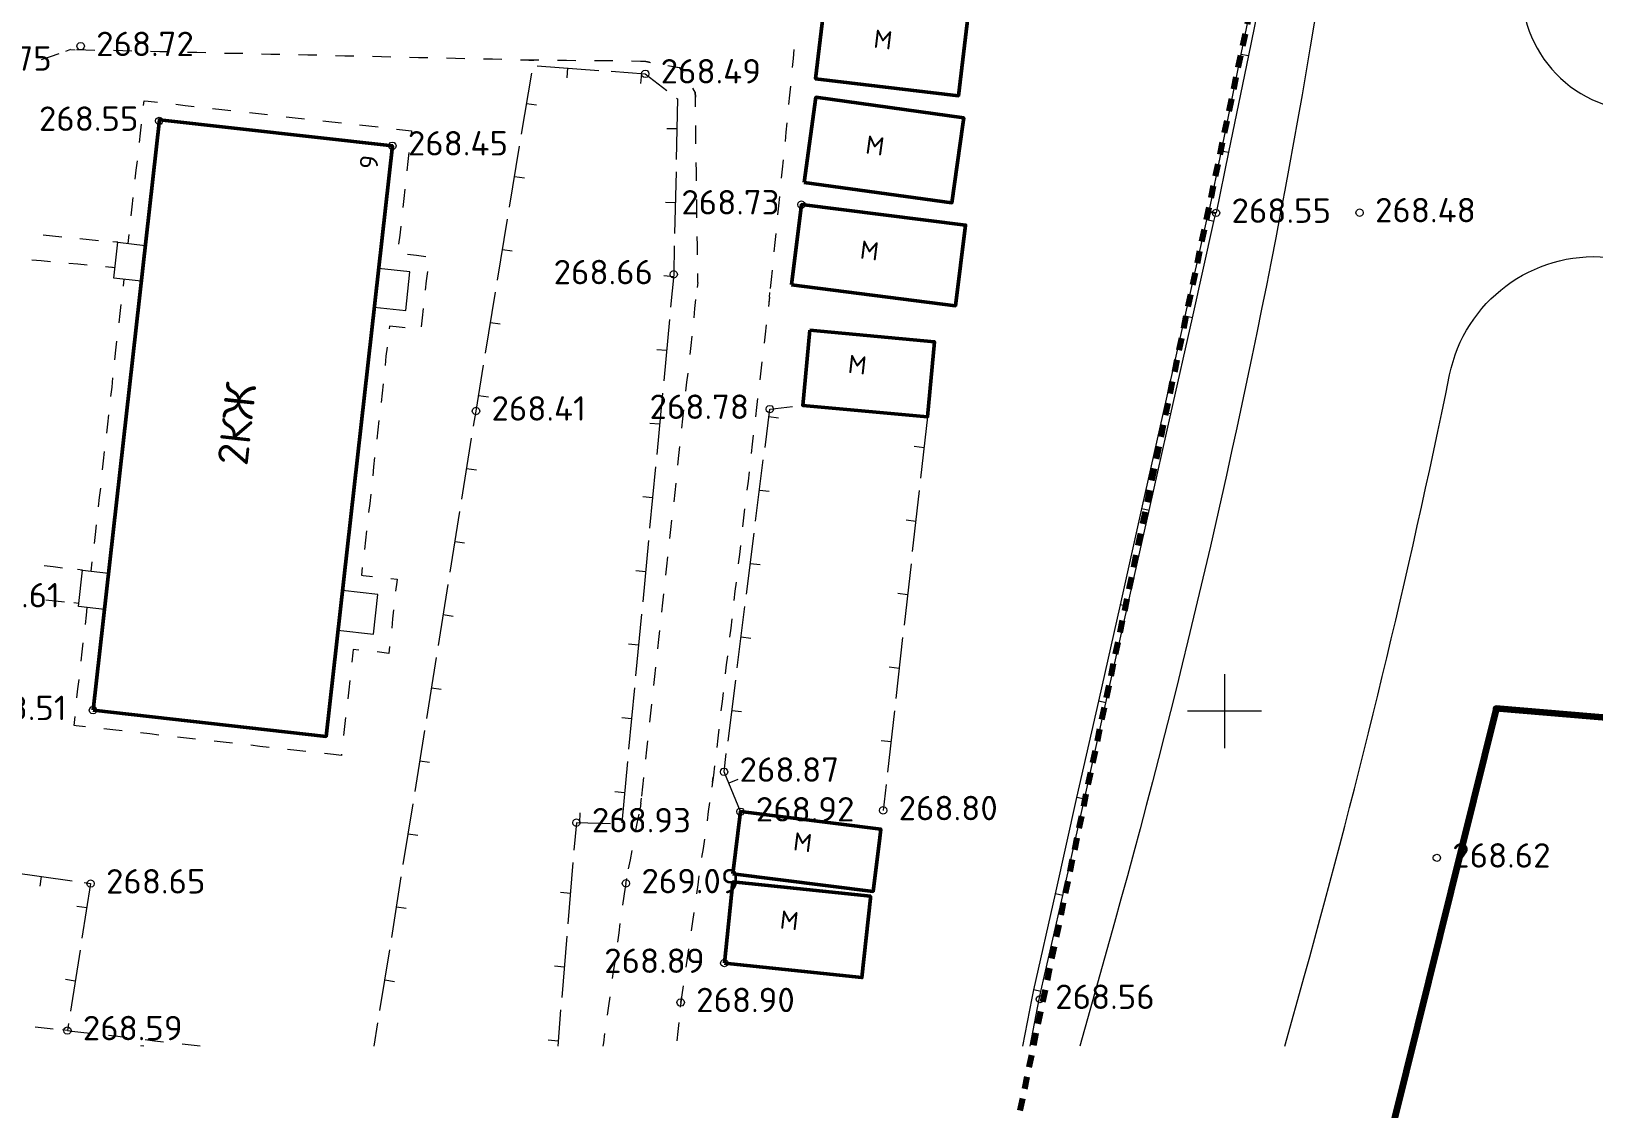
# Model space of a CAD drawing. Header units: millimetres. Extents: x -1422098 to 159246, y 52914 to 701814.
# Drawn here: x -512559 to -449199, y 221027 to 264710 of the extents above; entities that cross this region are included whole.
import ezdxf

# ---------------------------------------------------------------- set-up
doc = ezdxf.new("R2010")
doc.units = ezdxf.units.MM
doc.header["$MEASUREMENT"] = 0
doc.linetypes.add('Невидимая (1_500)', pattern=[900, 500, -400])
for name, color, linetype in [('! Будiвлi', 7, 'Continuous'), ('! Будівлі.доповнення', 7, 'Continuous'), ('! Вiдмiтки', 7, 'Continuous'), ('! ГП.Лінії Дороги', 7, 'Continuous'), ('! ГП.Споруди', 7, 'Continuous'), ('! Дороги', 7, 'Continuous'), ('! Засічки Координатні', 7, 'Continuous'), ('! МЕЖА', 7, 'Continuous'), ('! Огорожi', 7, 'Continuous')]:
    doc.layers.add(name, color=color, linetype=linetype)
doc.styles.add('СГЕНЕРИР_СТИЛЬ_1', font='ARIALUNI.TTF')

msp = doc.modelspace()

# ---------------------------------------------------------------- linework, layer by layer
at = {"layer": '! Будiвлi', "color": 250, "linetype": 'Continuous', "lineweight": 50, "true_color": 0x444444, "flags": 128}
for points in [[(-474544, 265604), (-480334, 266294), (-480754, 262784), (-474964, 262094)], [(-481214, 258584), (-480744, 262034), (-474744, 261194), (-474784, 260934), (-475224, 257754)], [(-510054, 237184), (-507364, 261124), (-497914, 260064), (-500604, 236124)], [(-481734, 254424), (-481324, 257684), (-474674, 256854), (-475084, 253584)], [(-480994, 252594), (-481274, 249544), (-476214, 249084), (-475934, 252124)], [(-484114, 230544), (-483804, 233074), (-478114, 232364), (-478154, 232014), (-478424, 229834)], [(-484454, 226934), (-484104, 230224), (-478534, 229644), (-478534, 229564), (-478874, 226344)]]:
    msp.add_lwpolyline(points, close=True, dxfattribs=at)
at = {"layer": '! Будівлі.доповнення', "color": 250, "linetype": 'Continuous', "lineweight": 20, "true_color": 0x444444, "flags": 128}
for points in [[(-507944, 256024), (-508104, 254584), (-509214, 254704), (-509054, 256154)], [(-498474, 255094), (-498654, 253524), (-497374, 253384), (-497204, 254954)], [(-509424, 242744), (-509594, 241264), (-510644, 241384), (-510484, 242864)], [(-499934, 242034), (-500124, 240424), (-498684, 240264), (-498504, 241874)]]:
    msp.add_lwpolyline(points, close=True, dxfattribs=at)
msp.add_lwpolyline([(-507995, 223561), (-508114, 223574), (-508115, 223561)], dxfattribs=at)
at = {"layer": '! Вiдмiтки', "color": 250, "linetype": 'Continuous', "lineweight": 13, "true_color": 0x444444, "flags": 128}
for points in [[(-510554, 264254), (-510484, 264234), (-510424, 264184), (-510404, 264104), (-510424, 264034), (-510484, 263974), (-510554, 263954), (-510634, 263974), (-510684, 264034), (-510704, 264104), (-510684, 264184), (-510634, 264234)], [(-487664, 263134), (-487584, 263114), (-487534, 263054), (-487514, 262984), (-487534, 262904), (-487584, 262854), (-487664, 262834), (-487734, 262854), (-487794, 262904), (-487814, 262984), (-487794, 263054), (-487734, 263114)], [(-507374, 261224), (-507294, 261204), (-507244, 261154), (-507224, 261074), (-507244, 261004), (-507294, 260944), (-507374, 260924), (-507444, 260944), (-507504, 261004), (-507524, 261074), (-507504, 261154), (-507444, 261204)], [(-497914, 260214), (-497844, 260194), (-497784, 260134), (-497764, 260064), (-497784, 259984), (-497844, 259934), (-497914, 259914), (-497994, 259934), (-498044, 259984), (-498064, 260064), (-498044, 260134), (-497994, 260194)], [(-481324, 257834), (-481254, 257814), (-481194, 257754), (-481174, 257684), (-481194, 257604), (-481254, 257554), (-481324, 257534), (-481404, 257554), (-481454, 257604), (-481474, 257684), (-481454, 257754), (-481404, 257814)], [(-464514, 257494), (-464444, 257464), (-464384, 257414), (-464364, 257344), (-464384, 257264), (-464444, 257214), (-464514, 257194), (-464594, 257214), (-464644, 257264), (-464664, 257344), (-464644, 257414), (-464594, 257464)], [(-458694, 257504), (-458614, 257484), (-458564, 257434), (-458544, 257354), (-458564, 257284), (-458614, 257224), (-458694, 257204), (-458764, 257224), (-458824, 257284), (-458844, 257354), (-458824, 257434), (-458764, 257484)], [(-486504, 255004), (-486434, 254984), (-486374, 254924), (-486354, 254854), (-486374, 254774), (-486434, 254724), (-486504, 254704), (-486584, 254724), (-486634, 254774), (-486654, 254854), (-486634, 254924), (-486584, 254984)], [(-494524, 249464), (-494454, 249444), (-494394, 249394), (-494374, 249314), (-494394, 249244), (-494454, 249184), (-494524, 249164), (-494604, 249184), (-494654, 249244), (-494674, 249314), (-494654, 249394), (-494604, 249444)], [(-482614, 249544), (-482534, 249524), (-482484, 249464), (-482464, 249394), (-482484, 249314), (-482534, 249264), (-482614, 249244), (-482684, 249264), (-482744, 249314), (-482764, 249394), (-482744, 249464), (-482684, 249524)], [(-510054, 237334), (-509974, 237314), (-509924, 237254), (-509904, 237184), (-509924, 237104), (-509974, 237054), (-510054, 237034), (-510124, 237054), (-510184, 237104), (-510204, 237184), (-510184, 237254), (-510124, 237314)], [(-484464, 234834), (-484394, 234814), (-484334, 234754), (-484314, 234684), (-484334, 234604), (-484394, 234554), (-484464, 234534), (-484544, 234554), (-484594, 234604), (-484614, 234684), (-484594, 234754), (-484544, 234814)], [(-483804, 233214), (-483724, 233194), (-483674, 233144), (-483654, 233074), (-483674, 232994), (-483724, 232944), (-483804, 232924), (-483874, 232944), (-483934, 232994), (-483954, 233074), (-483934, 233144), (-483874, 233194)], [(-478014, 233274), (-477934, 233254), (-477884, 233194), (-477864, 233124), (-477884, 233044), (-477934, 232994), (-478014, 232974), (-478094, 232994), (-478144, 233044), (-478164, 233124), (-478144, 233194), (-478094, 233254)], [(-490454, 232774), (-490384, 232754), (-490324, 232704), (-490304, 232624), (-490324, 232554), (-490384, 232494), (-490454, 232474), (-490534, 232494), (-490584, 232554), (-490604, 232624), (-490584, 232704), (-490534, 232754)], [(-455564, 231344), (-455484, 231324), (-455434, 231274), (-455414, 231194), (-455434, 231124), (-455484, 231074), (-455564, 231044), (-455634, 231074), (-455694, 231124), (-455714, 231194), (-455694, 231274), (-455634, 231324)], [(-510154, 230304), (-510074, 230284), (-510024, 230224), (-510004, 230154), (-510024, 230074), (-510074, 230024), (-510154, 230004), (-510224, 230024), (-510284, 230074), (-510304, 230154), (-510284, 230224), (-510224, 230284)], [(-488444, 230314), (-488364, 230294), (-488314, 230244), (-488294, 230164), (-488314, 230094), (-488364, 230034), (-488444, 230014), (-488514, 230034), (-488574, 230094), (-488594, 230164), (-488574, 230244), (-488514, 230294)], [(-484454, 227084), (-484374, 227064), (-484324, 227004), (-484304, 226934), (-484324, 226854), (-484374, 226804), (-484454, 226784), (-484524, 226804), (-484584, 226854), (-484604, 226934), (-484584, 227004), (-484524, 227064)], [(-471664, 225614), (-471584, 225594), (-471534, 225544), (-471504, 225464), (-471534, 225394), (-471584, 225344), (-471664, 225324), (-471734, 225344), (-471784, 225394), (-471814, 225464), (-471784, 225544), (-471734, 225594)], [(-486224, 225484), (-486144, 225464), (-486094, 225414), (-486074, 225334), (-486094, 225264), (-486144, 225204), (-486224, 225184), (-486294, 225204), (-486354, 225264), (-486374, 225334), (-486354, 225414), (-486294, 225464)], [(-511094, 224344), (-511024, 224324), (-510964, 224274), (-510944, 224194), (-510964, 224124), (-511024, 224064), (-511094, 224044), (-511174, 224064), (-511224, 224124), (-511244, 224194), (-511224, 224274), (-511174, 224324)]]:
    msp.add_lwpolyline(points, close=True, dxfattribs=at)
at = {"layer": '! ГП.Лінії Дороги', "color": 250, "linetype": 'Continuous', "lineweight": 20, "true_color": 0x444444, "flags": 128}
for points in [[(-437695, 526390), (-440929, 488244), (-442239, 486834), (-443947, 466684, 0.081174), (-443910, 466202), (-443535, 464664, -0.081174), (-442911, 456624), (-454347, 321770), (-457248, 290401, -0.044993), (-468634, 228578), (-470033, 223561)], [(-446375, 321094), (-449282, 289664, -0.015786), (-452072, 267237, 0.435091), (-447555, 261481), (-447206, 261451), (-446995, 263942), (-435038, 262928), (-435249, 260437), (-431762, 260142), (-431550, 262633), (-419593, 261619), (-419804, 259128), (-400872, 257522), (-400661, 260013), (-388704, 258999), (-388915, 256508), (-385428, 256212), (-385217, 258703), (-373260, 257689), (-373471, 255198), (-367741, 254713, 0.414214), (-364499, 257448)], [(-461728, 223561), (-460928, 226428, 0.017499), (-455045, 250779, -0.380211), (-448660, 255553), (-447713, 255473), (-448136, 250491), (-440662, 249857), (-438171, 249646), (-430698, 249012), (-428207, 248801), (-420734, 248167), (-420311, 253149), (-401379, 251544), (-401802, 246561), (-394329, 245928), (-391838, 245716), (-384364, 245083), (-383942, 250065), (-381451, 249854), (-381873, 244872), (-374400, 244238), (-373978, 249220), (-355793, 247678)]]:
    msp.add_lwpolyline(points, format="xyb", dxfattribs=at)
at = {"layer": '! ГП.Споруди', "color": 250, "linetype": 'Continuous', "lineweight": 100, "true_color": 0x444444, "flags": 128}
msp.add_lwpolyline([(-464540, 191393), (-434938, 184045), (-431686, 197147), (-448185, 201243), (-442826, 222832), (-424383, 221268), (-423242, 234720), (-453167, 237257), (-453173, 237183)], close=True, dxfattribs=at)
at = {"layer": '! Дороги', "color": 250, "linetype": 'Continuous', "lineweight": 20, "true_color": 0x444444, "flags": 128}
for points in [[(-511794, 263674), (-512154, 263554)], [(-511444, 263794), (-511794, 263674)], [(-510974, 263964), (-511164, 263894)], [(-510974, 263964), (-510774, 263954)], [(-510344, 263944), (-510724, 263954)], [(-509974, 263934), (-510344, 263944)], [(-508844, 263914), (-509224, 263924)], [(-508474, 263904), (-508844, 263914)], [(-507344, 263874), (-507724, 263884)], [(-506974, 263874), (-507344, 263874)], [(-505844, 263844), (-506224, 263854)], [(-505474, 263834), (-505844, 263844)], [(-504344, 263814), (-504724, 263814)], [(-503974, 263804), (-504344, 263814)], [(-502844, 263774), (-503224, 263784)], [(-502474, 263764), (-502844, 263774)], [(-501344, 263744), (-501724, 263754)], [(-500974, 263734), (-501344, 263744)], [(-499844, 263704), (-500224, 263714)], [(-499474, 263694), (-499844, 263704)], [(-498354, 263674), (-498724, 263684)], [(-497974, 263664), (-498354, 263674)], [(-496854, 263634), (-497224, 263644)], [(-496474, 263634), (-496854, 263634)], [(-495354, 263604), (-495724, 263614)], [(-494974, 263594), (-495354, 263604)], [(-493854, 263574), (-494224, 263584)], [(-481664, 263604), (-481704, 263234)], [(-481634, 263974), (-481664, 263604)], [(-493474, 263564), (-493854, 263574)], [(-492384, 263534), (-492724, 263544)], [(-492384, 263534), (-492574, 263544)], [(-492354, 263534), (-492384, 263534)], [(-492384, 263534), (-492184, 263534)], [(-491974, 263534), (-492354, 263534)], [(-490854, 263524), (-491224, 263524)], [(-490474, 263514), (-490854, 263524)], [(-489354, 263504), (-489724, 263504)], [(-488974, 263504), (-489354, 263504)], [(-487854, 263484), (-488224, 263494)], [(-487644, 263484), (-487854, 263484)], [(-487644, 263484), (-487844, 263484)], [(-487484, 263454), (-487644, 263484)], [(-487644, 263484), (-487444, 263444)], [(-486374, 263244), (-486744, 263314)], [(-486254, 263224), (-486454, 263254)], [(-486254, 263224), (-486374, 263244)], [(-486124, 263004), (-486254, 263224)], [(-486254, 263224), (-486154, 263054)], [(-485634, 262234), (-485734, 262404)], [(-485634, 262234), (-485714, 262374)], [(-481774, 262484), (-481814, 262114)], [(-508004, 261694), (-507984, 261894)], [(-507984, 261894), (-507814, 261874)], [(-507814, 261874), (-507444, 261834)], [(-506694, 261754), (-506324, 261704)], [(-506324, 261704), (-505954, 261664)], [(-485624, 262024), (-485634, 262234)], [(-485634, 262234), (-485624, 262034)], [(-485624, 261644), (-485624, 262024)], [(-481814, 262114), (-481854, 261734)], [(-505204, 261584), (-504834, 261544)], [(-504834, 261544), (-504464, 261494)], [(-503714, 261414), (-503344, 261374)], [(-503344, 261374), (-502974, 261334)], [(-502224, 261244), (-501854, 261204)], [(-501854, 261204), (-501484, 261164)], [(-500734, 261084), (-500364, 261034)], [(-508174, 260204), (-508134, 260574)], [(-508134, 260574), (-508094, 260944)], [(-500364, 261034), (-499984, 260994)], [(-499244, 260914), (-498874, 260874)], [(-498874, 260874), (-498494, 260834)], [(-497754, 260744), (-497384, 260704)], [(-497384, 260704), (-497144, 260674)], [(-497144, 260674), (-497154, 260544)], [(-485604, 260524), (-485614, 260894)], [(-485604, 260144), (-485604, 260524)], [(-481964, 260614), (-481994, 260244)], [(-481924, 260994), (-481964, 260614)], [(-497244, 259794), (-497284, 259424)], [(-508304, 259084), (-508254, 259454)], [(-497284, 259424), (-497324, 259054)], [(-485584, 259024), (-485594, 259394)], [(-482074, 259494), (-482114, 259124)], [(-508344, 258714), (-508304, 259084)], [(-485584, 258644), (-485584, 259024)], [(-482114, 259124), (-482144, 258754)], [(-508464, 257594), (-508424, 257964)], [(-497454, 257934), (-497494, 257564)], [(-497414, 258304), (-497454, 257934)], [(-485564, 257524), (-485574, 257894)], [(-482224, 258004), (-482254, 257634)], [(-508514, 257224), (-508464, 257594)], [(-485564, 257144), (-485564, 257524)], [(-482254, 257634), (-482294, 257264)], [(-497574, 256814), (-497614, 256444)], [(-512074, 256454), (-511704, 256414)], [(-511704, 256414), (-511324, 256374)], [(-510584, 256304), (-510214, 256264)], [(-510214, 256264), (-509834, 256224)], [(-509054, 256154), (-509254, 256174)], [(-509094, 256154), (-509054, 256154)], [(-508634, 256104), (-508594, 256474)], [(-497614, 256444), (-497664, 256074)], [(-485544, 256024), (-485554, 256394)], [(-485544, 255644), (-485544, 256024)], [(-482404, 256144), (-482444, 255764)], [(-482364, 256514), (-482404, 256144)], [(-512154, 255404), (-512534, 255434)], [(-511784, 255364), (-512154, 255404)], [(-497304, 255674), (-496934, 255634)], [(-496934, 255634), (-496564, 255584)], [(-510664, 255264), (-511034, 255294)], [(-510294, 255224), (-510664, 255264)], [(-509174, 255124), (-509544, 255154)], [(-509174, 255124), (-509364, 255144)], [(-496494, 254964), (-496544, 254594)], [(-485524, 254524), (-485534, 254894)], [(-485524, 254524), (-485534, 254724)], [(-482514, 255024), (-482554, 254644)], [(-508824, 254374), (-508794, 254654)], [(-496544, 254594), (-496584, 254214)], [(-485524, 254524), (-485554, 254324)], [(-482624, 253924), (-482604, 254124)], [(-482554, 254644), (-482594, 254274)], [(-508954, 253264), (-508914, 253634)], [(-496664, 253474), (-496704, 253094)], [(-485684, 253094), (-485644, 253464)], [(-485644, 253464), (-485604, 253834)], [(-482624, 253924), (-482664, 253554)], [(-482624, 253924), (-482644, 253724)], [(-508994, 252884), (-508954, 253264)], [(-496704, 253094), (-496744, 252724)], [(-498034, 252754), (-498044, 252644)], [(-497764, 252724), (-498034, 252754)], [(-497394, 252684), (-497764, 252724)], [(-485804, 251974), (-485764, 252344)], [(-482794, 252434), (-482844, 252064)], [(-482754, 252804), (-482794, 252434)], [(-509164, 251394), (-509124, 251774)], [(-509124, 251774), (-509084, 252144)], [(-498124, 251904), (-498174, 251534)], [(-485844, 251604), (-485804, 251974)], [(-498174, 251534), (-498214, 251154)], [(-482974, 250944), (-483014, 250574)], [(-482934, 251314), (-482974, 250944)], [(-509334, 249904), (-509284, 250284)], [(-509284, 250284), (-509244, 250654)], [(-498294, 250414), (-498334, 250044)], [(-486014, 250114), (-485974, 250484)], [(-485974, 250484), (-485924, 250854)], [(-498334, 250044), (-498374, 249664)], [(-483104, 249824), (-483144, 249454)], [(-509454, 248784), (-509414, 249164)], [(-486134, 248994), (-486094, 249364)], [(-483144, 249454), (-483194, 249084)], [(-509494, 248414), (-509454, 248784)], [(-498504, 248554), (-498544, 248174)], [(-498464, 248924), (-498504, 248554)], [(-486174, 248614), (-486134, 248994)], [(-486294, 247504), (-486254, 247874)], [(-483324, 247964), (-483364, 247594)], [(-483284, 248334), (-483324, 247964)], [(-509664, 246924), (-509624, 247294)], [(-509624, 247294), (-509584, 247674)], [(-498634, 247434), (-498674, 247054)], [(-486334, 247124), (-486294, 247504)], [(-498674, 247054), (-498714, 246684)], [(-483494, 246474), (-483544, 246104)], [(-483454, 246844), (-483494, 246474)], [(-509794, 245804), (-509744, 246184)], [(-498794, 245944), (-498834, 245564)], [(-486494, 245634), (-486454, 246014)], [(-486454, 246014), (-486414, 246384)], [(-509834, 245434), (-509794, 245804)], [(-498834, 245564), (-498884, 245194)], [(-483634, 245354), (-483674, 244984)], [(-509954, 244314), (-509914, 244694)], [(-486624, 244514), (-486584, 244894)], [(-483674, 244984), (-483714, 244614)], [(-509994, 243944), (-509954, 244314)], [(-499004, 244074), (-499044, 243704)], [(-498964, 244454), (-499004, 244074)], [(-486664, 244144), (-486624, 244514)], [(-486784, 243024), (-486744, 243404)], [(-483844, 243494), (-483894, 243124)], [(-483804, 243864), (-483844, 243494)], [(-512034, 243044), (-511664, 243004)], [(-511664, 243004), (-511294, 242954)], [(-510484, 242864), (-510684, 242884)], [(-510544, 242874), (-510484, 242864)], [(-510124, 242824), (-510084, 243194)], [(-499134, 242964), (-499164, 242654)], [(-486824, 242654), (-486784, 243024)], [(-499164, 242654), (-499104, 242644)], [(-499104, 242644), (-498724, 242604)], [(-497984, 242524), (-497724, 242494)], [(-497734, 242374), (-497784, 242004)], [(-497724, 242494), (-497734, 242374)], [(-483974, 242374), (-484024, 242004)], [(-511964, 241664), (-511584, 241624)], [(-511584, 241624), (-511214, 241574)], [(-510634, 241514), (-510834, 241534)], [(-486984, 241164), (-486944, 241534)], [(-486944, 241534), (-486904, 241904)], [(-484024, 242004), (-484064, 241634)], [(-510364, 240664), (-510324, 241034)], [(-510324, 241034), (-510294, 241344)], [(-497904, 240884), (-497944, 240514)], [(-497864, 241254), (-497904, 240884)], [(-484154, 240884), (-484194, 240514)], [(-487114, 240044), (-487074, 240414)], [(-484194, 240514), (-484244, 240144)], [(-510534, 239174), (-510494, 239544)], [(-510494, 239544), (-510454, 239914)], [(-499514, 239504), (-499564, 239134)], [(-499504, 239644), (-499514, 239504)], [(-499274, 239624), (-499504, 239644)], [(-498154, 239494), (-498534, 239544)], [(-498034, 239764), (-498064, 239484)], [(-487154, 239674), (-487114, 240044)], [(-498064, 239484), (-498154, 239494)], [(-487274, 238554), (-487234, 238924)], [(-484374, 239024), (-484414, 238654)], [(-484324, 239394), (-484374, 239024)], [(-510664, 238054), (-510614, 238424)], [(-499644, 238384), (-499684, 238014)], [(-487314, 238184), (-487274, 238554)], [(-510704, 237684), (-510664, 238054)], [(-499684, 238014), (-499724, 237644)], [(-484504, 237904), (-484544, 237534)], [(-487474, 236694), (-487434, 237064)], [(-487434, 237064), (-487394, 237434)], [(-484544, 237534), (-484594, 237164)], [(-510824, 236564), (-510784, 236934)], [(-510734, 236554), (-510824, 236564)], [(-510364, 236514), (-510734, 236554)], [(-509244, 236384), (-509614, 236424)], [(-508874, 236344), (-509244, 236384)], [(-499854, 236524), (-499894, 236154)], [(-499814, 236894), (-499854, 236524)], [(-484674, 236414), (-484724, 236044)], [(-507754, 236224), (-508124, 236264)], [(-507384, 236174), (-507754, 236224)], [(-506264, 236054), (-506634, 236094)], [(-505894, 236014), (-506264, 236054)], [(-504774, 235884), (-505144, 235924)], [(-504404, 235844), (-504774, 235884)], [(-503284, 235714), (-503654, 235764)], [(-502914, 235674), (-503284, 235714)], [(-487594, 235574), (-487554, 235944)], [(-484724, 236044), (-484764, 235674)], [(-501794, 235554), (-502164, 235594)], [(-501424, 235514), (-501794, 235554)], [(-500304, 235384), (-500674, 235424)], [(-499984, 235344), (-500304, 235384)], [(-499974, 235404), (-499984, 235344)], [(-487644, 235194), (-487594, 235574)], [(-487764, 234084), (-487724, 234454)], [(-484894, 234554), (-484934, 234264)], [(-484934, 234264), (-484904, 234464)], [(-484854, 234924), (-484894, 234554)], [(-487804, 233704), (-487764, 234084)], [(-484934, 234264), (-484964, 234064)], [(-484934, 234264), (-484944, 234184)], [(-487834, 233414), (-487874, 233214)], [(-487834, 233414), (-487814, 233614)], [(-485054, 233444), (-485104, 233074)], [(-488054, 232234), (-487984, 232594)], [(-487984, 232594), (-487914, 232964)], [(-485104, 233074), (-485154, 232694)], [(-485264, 231954), (-485314, 231584)], [(-488264, 231124), (-488194, 231494)], [(-485314, 231584), (-485374, 231214)], [(-488334, 230754), (-488264, 231124)], [(-488514, 229644), (-488464, 230014)], [(-488444, 230164), (-488474, 229964)], [(-488444, 230164), (-488404, 230364)], [(-485534, 230104), (-485584, 229734)], [(-485484, 230474), (-485534, 230104)], [(-488564, 229274), (-488514, 229644)], [(-485694, 228984), (-485744, 228614)], [(-488774, 227784), (-488724, 228164)], [(-488724, 228164), (-488674, 228534)], [(-485744, 228614), (-485804, 228244)], [(-485904, 227504), (-485964, 227134)], [(-488934, 226674), (-488874, 227044)], [(-485964, 227134), (-486014, 226764)], [(-488984, 226304), (-488934, 226674)], [(-489134, 225194), (-489084, 225564)], [(-486174, 225644), (-486224, 225334)], [(-486124, 226014), (-486174, 225644)], [(-489194, 224814), (-489134, 225194)], [(-486224, 225334), (-486244, 225144)], [(-486224, 225334), (-486194, 225534)], [(-486224, 225334), (-486224, 225274)], [(-512404, 224344), (-512034, 224304)], [(-512034, 224304), (-511664, 224264)], [(-486304, 224524), (-486344, 224154)], [(-511094, 224194), (-511294, 224224)], [(-511094, 224194), (-510894, 224174)], [(-510914, 224174), (-510544, 224134)], [(-510544, 224134), (-510174, 224094)], [(-509424, 224004), (-509054, 223964)], [(-509054, 223964), (-508684, 223914)], [(-507934, 223834), (-507564, 223784)], [(-507564, 223784), (-507194, 223744)], [(-489363, 223561), (-489344, 223704)], [(-489344, 223704), (-489294, 224074)], [(-486344, 224154), (-486374, 223784)], [(-506444, 223654), (-506074, 223614)], [(-506074, 223614), (-505704, 223574)]]:
    msp.add_lwpolyline(points, dxfattribs=at)
at = {"layer": '! Засічки Координатні', "color": 92, "linetype": 'Continuous', "lineweight": 13, "true_color": 0x00d200, "flags": 128}
for points in [[(-464174, 238644), (-464174, 235644)], [(-464174, 238644), (-464174, 235644)], [(-464174, 237144), (-465674, 237144)], [(-462674, 237144), (-464174, 237144)]]:
    msp.add_lwpolyline(points, dxfattribs=at)
at = {"layer": '! МЕЖА', "color": 231, "linetype": 'Невидимая (1_500)', "lineweight": 80, "true_color": 0xff68cd, "flags": 128}
msp.add_lwpolyline([(-438159, 701814), (-451184, 621244), (-429179, 620505), (-437574, 547554), (-443084, 497554), (-442575, 497499), (-453884, 398566), (-449797, 398042), (-462084, 288244), (-466084, 279204), (-466264, 278104), (-460397, 276776), (-461774, 271604), (-462740, 267474), (-477604, 196424), (-483844, 191074), (-491834, 150024), (-504104, 83404), (-492294, 80154), (-467144, 73054), (-457554, 103824), (-453054, 108704), (-391704, 92054), (-342095, 83880), (-341164, 93974), (-339274, 95734), (-326444, 92794), (-306064, 88574), (-304651, 95440), (-303804, 100674), (-301494, 113024), (-297244, 120304), (-296696, 128433), (-296674, 128654), (-258024, 124474), (-207904, 117794), (-136344, 107524), (-136248, 66759), (-67934, 52914), (-45094, 162024), (-21934, 156644), (-17864, 156379), (-11396, 189162), (-11396, 360461), (-9304, 395704), (-5364, 394964), (14516, 392774), (29926, 391514), (50926, 389794), (59926, 388174), (61526, 386744), (66826, 370654), (71336, 371204), (85216, 374044), (140116, 388854), (140696, 386524), (156242, 391167), (159246, 398824), (159226, 408854), (155376, 415814), (152376, 421774), (143746, 434354), (136186, 444284), (127816, 493914), (73416, 481204), (29696, 519944), (26616, 522454), (26006, 527834), (23726, 528464), (20046, 530534), (15626, 532644), (7106, 545114), (4126, 555544), (5176, 555804), (-6274, 601354), (-4544, 602794), (-11744, 627264), (-10574, 631304), (-13524, 643284), (-59184, 632084), (-63384, 644404), (-66114, 643674), (-69364, 656694), (-89144, 651754), (-88754, 650204), (-108924, 645174), (-109614, 647934), (-109174, 648044), (-110084, 651694), (-118794, 649514), (-118104, 646744), (-115154, 647484), (-114964, 646744), (-113274, 647164), (-112544, 644264), (-134314, 638834), (-134704, 640384), (-154054, 635554), (-156494, 644074), (-186224, 636134), (-189524, 662404), (-187344, 662684), (-189394, 679304), (-197594, 678284), (-198014, 681684), (-253694, 674694), (-253934, 676564), (-279224, 673474), (-313213, 670854), (-395104, 688194)], close=True, dxfattribs=at)
at = {"layer": '! Огорожi', "color": 250, "linetype": 'Continuous', "lineweight": 20, "true_color": 0x444444, "flags": 128}
for points in [[(-462694, 267694), (-463504, 263784)], [(-462404, 267634), (-463204, 263724)], [(-463504, 263784), (-464304, 259864)], [(-463204, 263724), (-464014, 259804)], [(-463504, 263784), (-463204, 263724)], [(-492674, 260544), (-492264, 263014)], [(-492044, 263314), (-489544, 263124)], [(-490824, 262824), (-490794, 263224)], [(-489044, 263094), (-487664, 262984)], [(-487834, 262594), (-487804, 262994)], [(-487664, 262984), (-486784, 262304)], [(-492074, 261714), (-492474, 261774)], [(-486354, 261964), (-486404, 259514)], [(-486394, 261994), (-486354, 261964)], [(-486784, 260774), (-486384, 260764)], [(-493164, 257584), (-492754, 260054)], [(-464304, 259864), (-464814, 257404)], [(-464014, 259804), (-464514, 257344)], [(-464304, 259864), (-464014, 259804)], [(-492564, 258754), (-492964, 258814)], [(-486414, 259014), (-486474, 256514)], [(-486844, 257774), (-486444, 257764)], [(-464894, 257064), (-464814, 257394)], [(-464514, 257344), (-464814, 257404)], [(-464814, 257394), (-464524, 257324)], [(-464604, 256994), (-464524, 257324)], [(-493654, 254624), (-493244, 257094)], [(-465764, 253164), (-464894, 257064)], [(-465474, 253094), (-464604, 256994)], [(-464604, 256994), (-464894, 257064)], [(-486484, 256014), (-486504, 254854)], [(-493054, 255794), (-493444, 255854)], [(-486914, 254804), (-486514, 254764)], [(-486504, 254854), (-486634, 253524)], [(-494134, 251664), (-493734, 254134)], [(-493544, 252834), (-493934, 252894)], [(-486674, 253024), (-486914, 250534)], [(-466644, 249254), (-465764, 253164)], [(-466354, 249194), (-465474, 253094)], [(-465474, 253094), (-465764, 253164)], [(-487194, 251814), (-486794, 251774)], [(-494524, 249314), (-494224, 251174)], [(-494024, 249874), (-494424, 249934)], [(-486964, 250034), (-487194, 247544)], [(-494624, 248704), (-494524, 249314)], [(-482804, 247834), (-482614, 249394)], [(-482254, 249024), (-482654, 249074)], [(-482614, 249394), (-481684, 249494)], [(-476214, 249084), (-476494, 246594)], [(-467524, 245354), (-466644, 249254)], [(-467224, 245284), (-466354, 249194)], [(-466354, 249194), (-466644, 249254)], [(-487474, 248824), (-487084, 248794)], [(-495094, 245744), (-494704, 248214)], [(-476754, 247884), (-476354, 247834)], [(-483184, 244854), (-482874, 247334)], [(-494504, 246914), (-494904, 246974)], [(-487244, 247044), (-487484, 244564)], [(-487764, 245844), (-487364, 245804)], [(-482634, 246044), (-483024, 246094)], [(-476554, 246094), (-476834, 243614)], [(-495574, 242774), (-495174, 245244)], [(-468394, 241454), (-467524, 245354)], [(-468104, 241384), (-467224, 245284)], [(-467224, 245284), (-467524, 245354)], [(-477084, 244904), (-476694, 244854)], [(-494984, 243954), (-495374, 244014)], [(-487534, 244064), (-487764, 241574)], [(-483554, 241884), (-483244, 244364)], [(-488044, 242854), (-487644, 242814)], [(-483004, 243074), (-483404, 243124)], [(-476884, 243114), (-477164, 240634)], [(-496044, 239814), (-495654, 242284)], [(-477424, 241924), (-477024, 241874)], [(-469274, 237544), (-468394, 241454)], [(-468104, 241384), (-468394, 241454)], [(-495454, 240984), (-495854, 241054)], [(-487814, 241074), (-488054, 238584)], [(-483934, 238904), (-483624, 241384)], [(-468984, 237484), (-468104, 241384)], [(-483384, 240094), (-483774, 240144)], [(-477224, 240134), (-477504, 237654)], [(-488334, 239874), (-487934, 239834)], [(-496524, 236854), (-496124, 239324)], [(-477764, 238944), (-477364, 238894)], [(-484304, 235924), (-483994, 238404)], [(-495934, 238024), (-496324, 238084)], [(-488094, 238094), (-488334, 235604)], [(-483754, 237114), (-484154, 237164)], [(-477554, 237154), (-477844, 234674)], [(-470154, 233644), (-469274, 237544)], [(-469854, 233584), (-468984, 237484)], [(-468984, 237484), (-469274, 237544)], [(-496994, 233894), (-496604, 236364)], [(-488614, 236884), (-488214, 236844)], [(-478094, 235954), (-477694, 235914)], [(-496404, 235064), (-496804, 235124)], [(-488384, 235104), (-488614, 232614)], [(-484464, 234684), (-484374, 235434)], [(-483804, 233074), (-484464, 234684)], [(-488894, 233894), (-488504, 233854)], [(-483904, 234374), (-484274, 234224)], [(-477894, 234174), (-478014, 233124)], [(-497474, 230934), (-497074, 233394)], [(-471024, 229744), (-470154, 233644)], [(-470734, 229674), (-469854, 233584)], [(-469854, 233584), (-470154, 233644)], [(-490454, 232624), (-490554, 231514)], [(-489074, 232584), (-490454, 232624)], [(-490314, 233024), (-490324, 232624)], [(-496884, 232104), (-497274, 232164)], [(-490594, 231014), (-490794, 228524)], [(-513384, 230624), (-510904, 230264)], [(-512204, 230044), (-512144, 230444)], [(-510154, 230154), (-510504, 227944)], [(-510414, 230194), (-510154, 230154)], [(-497944, 227964), (-497554, 230434)], [(-491094, 229804), (-490694, 229764)], [(-471904, 225844), (-471024, 229744)], [(-471614, 225774), (-470734, 229674)], [(-470734, 229674), (-471024, 229744)], [(-510704, 229244), (-510304, 229184)], [(-497354, 229144), (-497754, 229204)], [(-498424, 225004), (-498024, 227474)], [(-490844, 228024), (-491044, 225534)], [(-510574, 227454), (-510974, 224984)], [(-511174, 226284), (-510774, 226214)], [(-497834, 226174), (-498224, 226244)], [(-491344, 226814), (-490944, 226774)], [(-471974, 225514), (-471904, 225844)], [(-471614, 225774), (-471904, 225844)], [(-471684, 225454), (-471614, 225774)], [(-491094, 225034), (-491212, 223561)], [(-472354, 223561), (-471974, 225514)], [(-472048, 223561), (-471684, 225464)], [(-511044, 224484), (-511094, 224194)], [(-498654, 223561), (-498504, 224514)], [(-491594, 223824), (-491194, 223784)]]:
    msp.add_lwpolyline(points, dxfattribs=at)

# ---------------------------------------------------------------- texts
at = {"layer": '! Будiвлi', "color": 250, "linetype": 'Continuous', "lineweight": 13, "true_color": 0x444444, "attachment_point": 4, "style": 'СГЕНЕРИР_СТИЛЬ_1'}
for s, insert, char_height, rotation in [('\\A1;{\\Ftxt.shx;М}', (-478393, 264419), 740, 353.2), ('\\A1;{\\Ftxt.shx;М}', (-478719, 260127), 740, 352.1), ('\\A1;{\\Ftxt.shx;6}', (-498829, 259675), 740, 263.6), ('\\A1;{\\Ftxt.shx;М}', (-478942, 255868), 740, 352.87), ('\\A1;{\\Ftxt.shx;М}', (-479435, 251230), 740, 353.66), ('\\A1;{\\Ftxt.shx;2КЖ}', (-504406, 247124), 1230, 83.66), ('\\A1;{\\Ftxt.shx;М}', (-481652, 231878), 740, 352.87), ('\\A1;{\\Ftxt.shx;М}', (-482193, 228709), 740, 353.29)]:
    msp.add_mtext(s, dxfattribs=dict(at, insert=insert, char_height=char_height, rotation=rotation))
at = {"layer": '! Вiдмiтки', "color": 250, "linetype": 'Continuous', "lineweight": 13, "true_color": 0x444444, "char_height": 990, "attachment_point": 4, "style": 'СГЕНЕРИР_СТИЛЬ_1'}
for s, insert in [('\\A1;{\\Ftxt.shx;268.72}', (-509927, 264197)), ('\\A1;{\\Ftxt.shx;268.75}', (-515737, 263607)), ('\\A1;{\\Ftxt.shx;268.49}', (-487037, 263088)), ('\\A1;{\\Ftxt.shx;268.55}', (-512247, 261167)), ('\\A1;{\\Ftxt.shx;268.45}', (-497287, 260168)), ('\\A1;{\\Ftxt.shx;268.73}', (-486197, 257777)), ('\\A1;{\\Ftxt.shx;268.55}', (-463887, 257437)), ('\\A1;{\\Ftxt.shx;268.48}', (-458067, 257458)), ('\\A1;{\\Ftxt.shx;268.66}', (-491377, 254947)), ('\\A1;{\\Ftxt.shx;268.41}', (-493897, 249418)), ('\\A1;{\\Ftxt.shx;268.78}', (-487487, 249487)), ('\\A1;{\\Ftxt.shx;268.61}', (-515197, 241847)), ('\\A1;{\\Ftxt.shx;268.51}', (-514927, 237277)), ('\\A1;{\\Ftxt.shx;268.87}', (-483837, 234777)), ('\\A1;{\\Ftxt.shx;268.93}', (-489827, 232727)), ('\\A1;{\\Ftxt.shx;268.92}', (-483177, 233167)), ('\\A1;{\\Ftxt.shx;268.80}', (-477387, 233217)), ('\\A1;{\\Ftxt.shx;268.62}', (-454937, 231297)), ('\\A1;{\\Ftxt.shx;268.65}', (-509527, 230247)), ('\\A1;{\\Ftxt.shx;269.09}', (-487817, 230257)), ('\\A1;{\\Ftxt.shx;268.89}', (-489327, 227027)), ('\\A1;{\\Ftxt.shx;268.90}', (-485597, 225437)), ('\\A1;{\\Ftxt.shx;268.56}', (-471037, 225567)), ('\\A1;{\\Ftxt.shx;268.59}', (-510467, 224297))]:
    msp.add_mtext(s, dxfattribs=dict(at, insert=insert))

doc.saveas('drawing.dxf')
